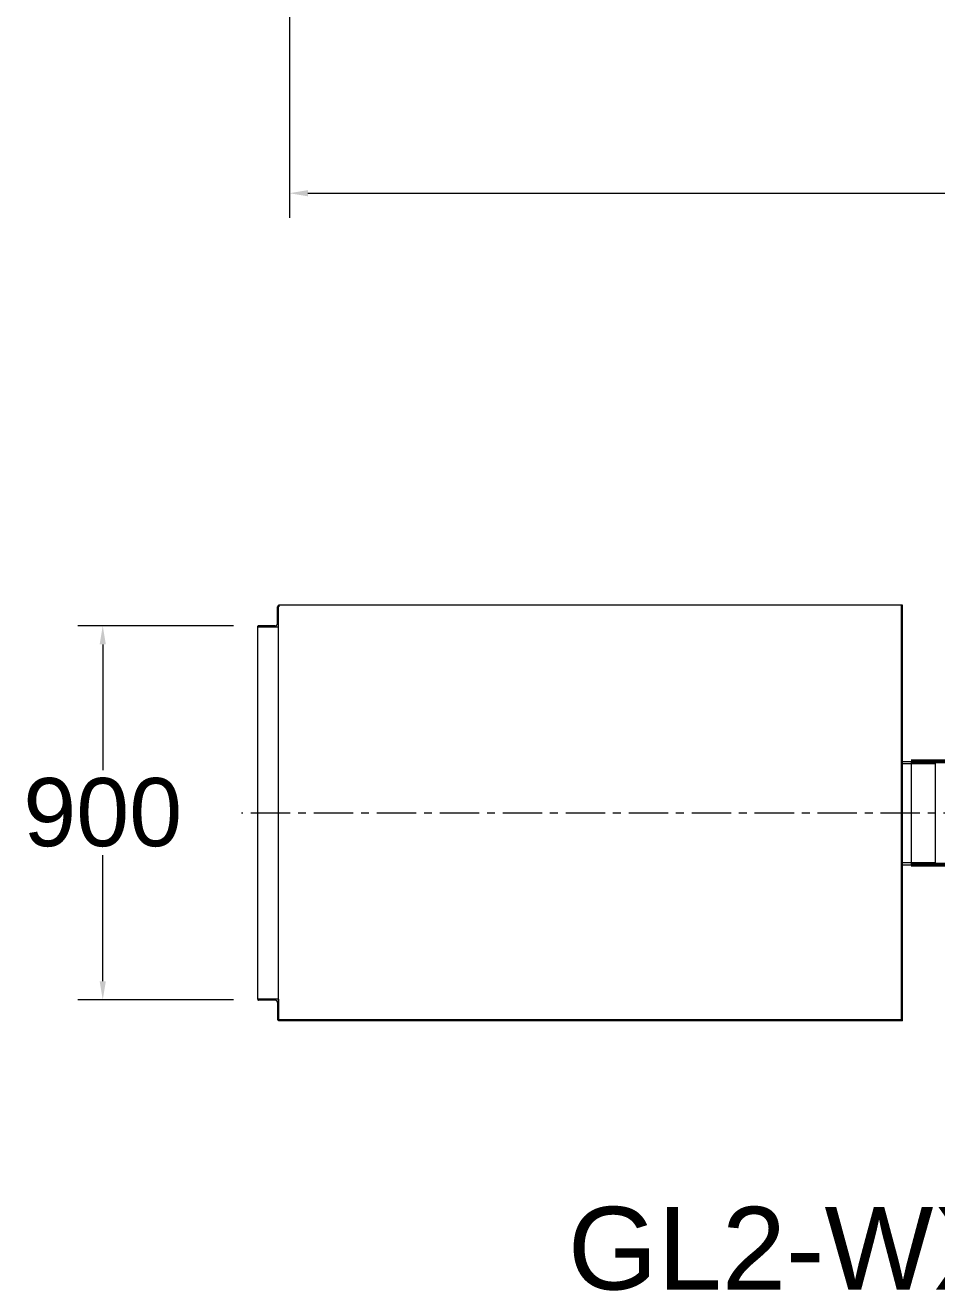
# Model space of a CAD drawing. Header units: millimetres. Extents: x 2 to 503272, y 1 to 383444.
# Drawn here: x 348992 to 405015, y 109681 to 187461 of the extents above; entities that cross this region are included whole.
import ezdxf

# ---------------------------------------------------------------- set-up
doc = ezdxf.new("R2010")
doc.units = ezdxf.units.MM
doc.header["$LTSCALE"] = 25.4
doc.linetypes.add('CENTER', pattern=[50.8, 31.75, -6.35, 6.35, -6.35])
doc.layers.get('Defpoints').update_dxf_attribs({"lineweight": 5})
doc.layers.add('CAXA1', color=5, linetype='CENTER', lineweight=5)
doc.layers.add('EB0', color=7, linetype='Continuous', lineweight=5)
doc.styles.add('Roman', font='arial.ttf')
doc.styles.get("Standard").update_dxf_attribs({"font": 'arial.ttf'})
doc.dimstyles.new('ISO-25', dxfattribs={"dimscale": 30, "dimtxt": 38.1, "dimasz": 38.1, "dimexe": 50.8, "dimexo": 50.8, "dimgap": 15.875, "dimtad": 1, "dimtih": 1, "dimtoh": 1, "dimdec": 1, "dimlfac": 0.03937, "dimdsep": 46, "dimtxsty": 'Standard', "dimcen": 63.5, "dimclrd": 7, "dimclre": 7, "dimclrt": 7, "dimadec": 0, "dimazin": 0, "dimtfac": 1, "dimtdec": 1, "dimtmove": 0, "dimatfit": 3, "dimfxl": 25.4, "dimlwd": 5, "dimlwe": 5, "dimarcsym": 0})

# ---------------------------------------------------------------- blocks, each defined once
blk = doc.blocks.new('*D39')
at = {"color": 7, "linetype": 'Continuous', "lineweight": 5, "transparency": 16777216}
for p, q in [((464772, 202768), (464772, 175617)), ((365222, 196863), (365222, 175617)), ((366365, 177141), (463629, 177141))]:
    blk.add_line(p, q, dxfattribs=at)
at = {"color": 7, "transparency": 16777216}
for points in [[(366365, 177331), (366365, 176950), (365222, 177141)], [(463629, 177331), (463629, 176950), (464772, 177141)]]:
    blk.add_solid(points, dxfattribs=at)
at = {"layer": 'Defpoints', "color": 0, "transparency": 16777216}
for p in [(464772, 204292), (365222, 198387), (464772, 177141)]:
    blk.add_point(p, dxfattribs=at)
at = {"color": 7, "lineweight": 5, "transparency": 16777216, "insert": (413479, 179712), "char_height": 4191, "attachment_point": 5, "style": 'Roman'}
blk.add_mtext('B', dxfattribs=at)
blk = doc.blocks.new('*D49')
at = {"color": 7, "linetype": 'Continuous', "lineweight": 5, "transparency": 16777216}
for p, q in [((361797, 150546), (352228, 150546)), ((353752, 149403), (353752, 141683)), ((353752, 128702), (353752, 136451)), ((361797, 127559), (352228, 127559))]:
    blk.add_line(p, q, dxfattribs=at)
at = {"color": 7, "transparency": 16777216}
for points in [[(353562, 149403), (353943, 149403), (353752, 150546)], [(353562, 128702), (353943, 128702), (353752, 127559)]]:
    blk.add_solid(points, dxfattribs=at)
at = {"layer": 'Defpoints', "color": 0, "transparency": 16777216}
for p in [(363321, 150546), (353752, 127559), (363321, 127559)]:
    blk.add_point(p, dxfattribs=at)
at = {"color": 7, "lineweight": 5, "transparency": 16777216, "insert": (353752, 139067), "char_height": 4191, "attachment_point": 5, "style": 'Roman'}
blk.add_mtext('900', dxfattribs=at)

msp = doc.modelspace()

# ---------------------------------------------------------------- linework, layer by layer
at = {"color": 7, "lineweight": 5}
for p, q in [((402843.03, 142087.76), (404951.16, 142087.76)), ((402919.23, 142214.76), (404951.16, 142214.87)), ((402919.23, 142214.76), (404189.23, 142214.76)), ((403438.59, 142214.76), (403438.59, 135864.76)), ((403160.13, 135864.76), (404951.16, 135864.87)), ((403173.14, 135991.76), (404951.16, 135991.76))]:
    msp.add_line(p, q, dxfattribs=at)
at = {"color": 7, "lineweight": 5, "const_width": 254}
for points in [[(405724.59, 142214.76), (403438.59, 142214.76)], [(405724.59, 135864.76), (403438.59, 135864.76)]]:
    msp.add_lwpolyline(points, dxfattribs=at)
at = {"layer": 'CAXA1', "linetype": 'CENTER', "lineweight": 5, "ltscale": 3}
msp.add_line((423340.87, 139039.76), (362291.39, 139039.76), dxfattribs=at)
at = {"layer": 'EB0', "color": 7, "lineweight": 5}
for p, q in [((364489.03, 150685.66), (364489.03, 151714.36)), ((364565.23, 151739.76), (364514.43, 151739.76)), ((366389.75, 151815.96), (364565.23, 151815.96)), ((364565.23, 126263.56), (364565.23, 151815.96)), ((364616.03, 151739.76), (364565.23, 151739.76)), ((364565.23, 150469.76), (364565.23, 151739.76)), ((402919.23, 151815.96), (365911.43, 151815.96)), ((402843.03, 126263.56), (402843.03, 151815.96)), ((402919.23, 126263.56), (402919.23, 151815.96)), ((363295.23, 150469.76), (363295.23, 150520.56)), ((363295.23, 127609.76), (363295.23, 150469.76)), ((364565.23, 150469.76), (363295.23, 150469.76)), ((364349.33, 150545.96), (363320.63, 150545.96)), ((404951.23, 135864.76), (404951.23, 142214.76)), ((402843.03, 135991.76), (404189.23, 135991.76)), ((402919.23, 135864.76), (404189.23, 135864.76)), ((364565.23, 127609.76), (363295.23, 127609.76)), ((363295.23, 127609.76), (363295.23, 127558.96)), ((364565.23, 127609.76), (364565.23, 126339.76)), ((364349.33, 127533.56), (363320.63, 127533.56)), ((364489.03, 127393.86), (364489.03, 126365.16)), ((364565.23, 126339.76), (364514.43, 126339.76)), ((402843.03, 126339.76), (364565.23, 126339.76)), ((364616.03, 126339.76), (364565.23, 126339.76)), ((364616.03, 126339.76), (364565.23, 126339.76)), ((402919.23, 126263.56), (364565.23, 126263.56)), ((365911.42, 126339.76), (365910.68, 126263.66))]:
    msp.add_line(p, q, dxfattribs=at)
for centre, radius, start, end in [((364514.43, 151714.36), 25.4, 90, 180), ((363320.63, 150520.56), 25.4, 90, 180), ((364349.33, 150685.66), 139.7, 270, 0), ((363320.63, 127558.96), 25.4, 180, 270), ((364349.33, 127393.86), 139.7, 0, 90), ((364514.43, 126365.16), 25.4, 180, 270)]:
    msp.add_arc(centre, radius, start, end, dxfattribs=at)

# ---------------------------------------------------------------- texts
at = {"color": 7, "linetype": 'Continuous', "lineweight": 5, "insert": (382339.7, 114833.07), "char_height": 5080, "attachment_point": 1, "style": 'Roman'}
msp.add_mtext_dynamic_manual_height_columns('GL2-WX-01', width=82403.9018, gutter_width=25.4, heights=[0], dxfattribs=at)

# ---------------------------------------------------------------- dimensions: what is measured, and where the dimension line sits
at = {"color": 7, "lineweight": 5}
dim = msp.add_linear_dim(base=(464772.28, 177140.73), p1=(365222.32, 198387.05), p2=(464772.28, 204292.36), text='B', dimstyle='ISO-25', override={"dimscale": 30, "dimtxt": 139.7, "dimpost": '\\X', "dimtxsty": 'Roman', "dimtmove": 1}, dxfattribs=at)
dim.commit()
dim.dimension.update_dxf_attribs({"geometry": '*D39', "text_midpoint": (413479.47, 177140.73), "dimtype": 160})
dim = msp.add_linear_dim(base=(353752.04, 127558.96), p1=(363320.63, 150545.96), p2=(363320.63, 127558.96), angle=90, text='900', dimstyle='ISO-25', override={"dimscale": 30, "dimtxt": 139.7, "dimpost": '\\X', "dimtxsty": 'Roman', "dimtofl": 1, "dimtmove": 1}, dxfattribs=at)
dim.commit()
dim.dimension.update_dxf_attribs({"geometry": '*D49', "text_midpoint": (353752.04, 139066.79), "dimtype": 160})

doc.saveas('drawing.dxf')
